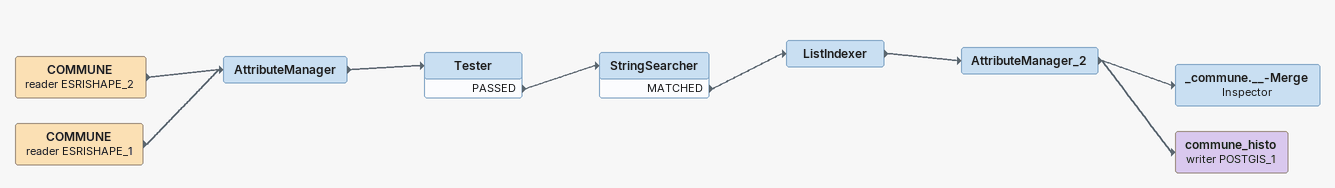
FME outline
COMMUNE (reader ESRISHAPE_2)
    -> AttributeManager
COMMUNE (reader ESRISHAPE_1)
    -> AttributeManager
AttributeManager
    -> Tester
Tester
    PASSED -> StringSearcher
StringSearcher
    MATCHED -> ListIndexer
ListIndexer
    -> AttributeManager_2
AttributeManager_2
    -> _commune.__-Merge
    -> commune_histo (writer POSTGIS_1)
_commune.__-Merge: Inspector
commune_histo (writer POSTGIS_1)
